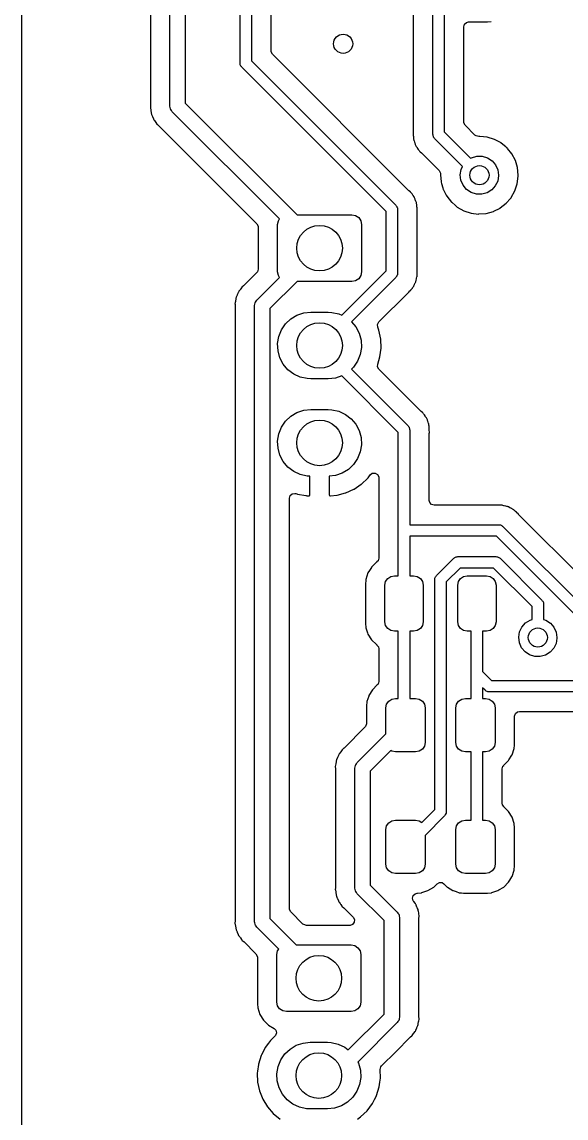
# Model space of a CAD drawing. Extents: x 84 to 124, y -235 to -33.
# Drawn here: x 84.33 to 98.53, y -116.05 to -87.45 of the extents above; entities that cross this region are included whole.
import ezdxf

# ---------------------------------------------------------------- set-up
doc = ezdxf.new("R2010")
doc.units = 0
doc.layers.add('BLACK', color=7, linetype='CONTINUOUS')

msp = doc.modelspace()

# ---------------------------------------------------------------- linework, layer by layer
at = {"layer": 'BLACK', "linetype": 'CONTINUOUS'}
for p, q in [((84.3285, -234.96), (84.3285, -33.0295)), ((87.6835, -71.577), (87.6835, -89.6231)), ((88.192, -89.652), (88.192, -71.5107)), ((88.592, -71.751), (88.592, -89.5692)), ((90.02, -88.529), (90.02, -81.6394)), ((90.32, -81.6416), (90.32, -88.4669)), ((90.8285, -88.204), (90.8285, -82.0912)), ((95.3495, -85.1765), (95.3495, -90.3214)), ((95.0495, -90.3835), (95.0495, -85.2387)), ((94.541, -86.943), (94.541, -90.3015)), ((95.858, -87.5775), (95.878, -87.5094)), ((95.878, -87.5094), (95.9317, -87.4629)), ((95.9317, -87.4629), (95.984, -87.4515)), ((95.984, -87.4515), (96.4754, -87.4515)), ((96.4754, -87.4515), (96.4786, -87.4512)), ((96.4786, -87.4512), (96.4787, -87.4512)), ((96.4787, -87.4512), (96.5743, -87.4412)), ((95.858, -90.0586), (95.858, -87.5775)), ((90.8314, -88.2308), (90.8285, -88.204)), ((90.8654, -88.2931), (90.8314, -88.2308)), ((94.4195, -91.8472), (90.8654, -88.2931)), ((90.0251, -88.5481), (90.02, -88.529)), ((90.0251, -88.5678), (90.0251, -88.5481)), ((90.035, -88.5849), (90.0251, -88.5678)), ((90.0401, -88.604), (90.035, -88.5849)), ((90.0541, -88.618), (90.0401, -88.604)), ((90.0639, -88.6351), (90.0541, -88.618)), ((93.83, -92.4011), (90.0639, -88.6351)), ((90.32, -88.4669), (94.0861, -92.2329)), ((87.6801, -89.6769), (87.6793, -89.6894)), ((87.6793, -89.6894), (87.6806, -89.6968)), ((87.6832, -89.6317), (87.6801, -89.6769)), ((87.6806, -89.6968), (87.6806, -89.6968)), ((87.6806, -89.6968), (87.6903, -89.7523)), ((87.6835, -89.6231), (87.6832, -89.6317)), ((87.6903, -89.7523), (87.6912, -89.7588)), ((87.6912, -89.7588), (87.6989, -89.8222)), ((88.1994, -89.6846), (88.192, -89.652)), ((88.2031, -89.7178), (88.1994, -89.6846)), ((88.2092, -89.7275), (88.2031, -89.7178)), ((88.2118, -89.7387), (88.2092, -89.7275)), ((88.2326, -89.7649), (88.2118, -89.7387)), ((88.2503, -89.7932), (88.2326, -89.7649)), ((91.0501, -92.5929), (88.2503, -89.7932)), ((88.592, -89.5692), (91.5078, -92.485)), ((87.6989, -89.8222), (87.7016, -89.8293)), ((87.7016, -89.8293), (87.7022, -89.832)), ((87.7022, -89.832), (87.7067, -89.8483)), ((87.7067, -89.8483), (87.7074, -89.8508)), ((87.7074, -89.8508), (87.7088, -89.8583)), ((87.7088, -89.8583), (87.7118, -89.8652)), ((87.7118, -89.8652), (87.7344, -89.9168)), ((87.7344, -89.9168), (87.7369, -89.9229)), ((87.7369, -89.9229), (87.7595, -89.9827)), ((87.7595, -89.9827), (87.7638, -89.9889)), ((87.7638, -89.9889), (87.7651, -89.9913)), ((87.7651, -89.9913), (87.7733, -90.0061)), ((87.7733, -90.0061), (87.7746, -90.0084)), ((87.7746, -90.0084), (87.7777, -90.0153)), ((87.7777, -90.0153), (87.8109, -90.0586)), ((87.8109, -90.0586), (87.8166, -90.066)), ((87.8166, -90.066), (87.8205, -90.0713)), ((87.8205, -90.0713), (87.8523, -90.1177)), ((95.8609, -90.0854), (95.858, -90.0586)), ((95.8949, -90.1477), (95.8609, -90.0854)), ((87.8523, -90.1177), (87.8523, -90.1177)), ((87.8523, -90.1177), (87.8566, -90.124)), ((87.8566, -90.124), (87.8623, -90.129)), ((87.8623, -90.129), (87.8623, -90.129)), ((87.8623, -90.129), (87.9032, -90.1654)), ((87.9032, -90.1654), (87.9084, -90.1704)), ((87.9084, -90.1704), (90.4546, -92.7166)), ((94.5405, -90.3133), (94.5387, -90.3211)), ((94.5387, -90.3211), (94.539, -90.329)), ((94.539, -90.329), (94.541, -90.3919)), ((94.541, -90.3015), (94.5405, -90.3133)), ((95.0546, -90.4026), (95.0495, -90.3835)), ((95.3495, -90.3214), (96.0372, -91.0091)), ((96.1496, -90.4023), (95.8949, -90.1477)), ((94.541, -90.3919), (94.541, -90.3958)), ((94.541, -90.3958), (94.541, -90.425)), ((94.541, -90.425), (94.5416, -90.4294)), ((94.5416, -90.4294), (94.5425, -90.4412)), ((94.5425, -90.4412), (94.544, -90.4874)), ((94.544, -90.4874), (94.5462, -90.495)), ((94.5462, -90.495), (94.5462, -90.495)), ((94.5462, -90.495), (94.5499, -90.5079)), ((94.5499, -90.5079), (94.554, -90.5273)), ((94.554, -90.5273), (94.5566, -90.5486)), ((94.5566, -90.5486), (94.5596, -90.5559)), ((94.5596, -90.5559), (94.5596, -90.556)), ((94.5596, -90.556), (94.5736, -90.5915)), ((94.5736, -90.5915), (94.5775, -90.6028)), ((94.5775, -90.6028), (94.5904, -90.6471)), ((94.5904, -90.6471), (94.6013, -90.6656)), ((94.6013, -90.6656), (94.61, -90.6833)), ((95.0546, -90.4223), (95.0546, -90.4026)), ((95.0645, -90.4394), (95.0546, -90.4223)), ((95.0696, -90.4585), (95.0645, -90.4394)), ((95.0836, -90.4725), (95.0696, -90.4585)), ((95.0935, -90.4896), (95.0836, -90.4725)), ((95.8261, -91.2223), (95.0935, -90.4896)), ((96.1805, -90.425), (96.1496, -90.4023)), ((96.2501, -90.4387), (96.1805, -90.425)), ((96.2731, -90.4366), (96.2501, -90.4387)), ((96.2792, -90.4373), (96.2731, -90.4366)), ((96.4636, -90.4567), (96.2792, -90.4373)), ((96.2792, -90.4373), (96.2792, -90.4373)), ((96.4698, -90.4573), (96.4636, -90.4567)), ((96.4636, -90.4567), (96.4636, -90.4567)), ((96.6587, -90.5158), (96.4698, -90.4573)), ((96.8327, -90.6099), (96.6587, -90.5158)), ((96.8374, -90.6138), (96.8327, -90.6099)), ((96.9533, -90.7097), (96.8374, -90.6138)), ((96.8374, -90.6138), (96.8374, -90.6138)), ((94.61, -90.6833), (94.6179, -90.7033)), ((94.6179, -90.7033), (94.6388, -90.732)), ((94.6388, -90.732), (94.645, -90.7406)), ((94.645, -90.7406), (94.6516, -90.7506)), ((94.6516, -90.7506), (94.671, -90.7835)), ((94.671, -90.7835), (94.671, -90.7835)), ((94.671, -90.7835), (94.6751, -90.7903)), ((94.6751, -90.7903), (94.6902, -90.8055)), ((94.6902, -90.8055), (94.7031, -90.8205)), ((94.7031, -90.8205), (94.7157, -90.8379)), ((94.7157, -90.8379), (94.7513, -90.8673)), ((94.7513, -90.8673), (94.7601, -90.8753)), ((94.7601, -90.8753), (95.2167, -91.3319)), ((96.0618, -90.9936), (96.1981, -90.9546)), ((96.1981, -90.9546), (96.3399, -90.9555)), ((96.3399, -90.9555), (96.4757, -90.9961)), ((96.9851, -90.7359), (96.9533, -90.7097)), ((96.989, -90.7407), (96.9851, -90.7359)), ((96.997, -90.7506), (96.989, -90.7407)), ((96.989, -90.7407), (96.989, -90.7407)), ((97.1101, -90.8892), (96.997, -90.7506)), ((97.2029, -91.0638), (97.1101, -90.8892)), ((95.7878, -91.3038), (95.8261, -91.2223)), ((96.0372, -91.0091), (96.0618, -90.9936)), ((96.4757, -90.9961), (96.5947, -91.0732)), ((96.5947, -91.0732), (96.6872, -91.1806)), ((96.6872, -91.1806), (96.7459, -91.3097)), ((97.2601, -91.2532), (97.2029, -91.0638)), ((95.2167, -91.3319), (95.2507, -91.3943)), ((95.2507, -91.3943), (95.2522, -91.4235)), ((95.2522, -91.4235), (95.2535, -91.4236)), ((95.2534, -91.4297), (95.2527, -91.4359)), ((95.2527, -91.4359), (95.2532, -91.442)), ((95.2532, -91.442), (95.2686, -91.6249)), ((95.2535, -91.4236), (95.2534, -91.4297)), ((95.766, -91.4439), (95.7878, -91.3038)), ((95.7844, -91.5845), (95.766, -91.4439)), ((96.7659, -91.4622), (96.7423, -91.602)), ((96.7459, -91.3097), (96.766, -91.45)), ((96.766, -91.45), (96.7659, -91.4622)), ((97.2542, -91.6745), (97.279, -91.4783)), ((97.2794, -91.45), (97.2601, -91.2532)), ((97.279, -91.4783), (97.2794, -91.45)), ((95.2686, -91.6249), (95.2693, -91.6329)), ((95.2693, -91.6329), (95.2794, -91.6684)), ((95.2794, -91.6684), (95.3125, -91.7836)), ((95.3125, -91.7836), (95.3238, -91.823)), ((95.8415, -91.7142), (95.7844, -91.5845)), ((95.9327, -91.8227), (95.8415, -91.7142)), ((96.6805, -91.7296), (96.5854, -91.8347)), ((96.7423, -91.602), (96.6805, -91.7296)), ((97.1918, -91.8622), (97.2542, -91.6745)), ((94.4282, -91.8552), (94.4195, -91.8472)), ((94.4638, -91.8846), (94.4282, -91.8552)), ((94.4685, -91.8911), (94.4638, -91.8846)), ((94.4764, -91.902), (94.4685, -91.8911)), ((94.4893, -91.917), (94.4764, -91.902)), ((94.5045, -91.9322), (94.4893, -91.917)), ((94.5085, -91.939), (94.5045, -91.9322)), ((94.528, -91.972), (94.5085, -91.939)), ((94.5085, -91.939), (94.5085, -91.939)), ((94.5345, -91.9819), (94.528, -91.972)), ((94.5616, -92.0192), (94.5345, -91.9819)), ((94.5695, -92.0392), (94.5616, -92.0192)), ((94.5782, -92.0569), (94.5695, -92.0392)), ((94.5891, -92.0754), (94.5782, -92.0569)), ((94.602, -92.1198), (94.5891, -92.0754)), ((95.3238, -91.823), (95.3266, -91.8285)), ((95.3266, -91.8285), (95.4007, -91.9727)), ((95.4007, -91.9727), (95.4142, -91.999)), ((95.4142, -91.999), (95.537, -92.154)), ((96.0507, -91.9013), (95.9327, -91.8227)), ((96.1861, -91.9436), (96.0507, -91.9013)), ((96.3278, -91.9462), (96.1861, -91.9436)), ((96.4646, -91.9089), (96.3278, -91.9462)), ((96.5854, -91.8347), (96.4646, -91.9089)), ((96.9648, -92.1839), (97.0744, -92.0569)), ((97.0744, -92.0569), (97.09, -92.0388)), ((97.09, -92.0388), (97.0941, -92.0341)), ((97.09, -92.0388), (97.09, -92.0388)), ((97.0941, -92.0341), (97.1918, -91.8622)), ((94.0861, -92.2329), (94.0959, -92.25)), ((94.0959, -92.25), (94.1099, -92.264)), ((94.1099, -92.264), (94.115, -92.2831)), ((94.115, -92.2831), (94.1249, -92.3002)), ((94.1249, -92.3002), (94.1249, -92.3199)), ((94.1249, -92.3199), (94.13, -92.339)), ((94.13, -92.339), (94.13, -94.01)), ((94.6059, -92.131), (94.602, -92.1198)), ((94.62, -92.1666), (94.6059, -92.131)), ((94.6229, -92.1739), (94.62, -92.1666)), ((94.62, -92.1666), (94.62, -92.1666)), ((94.6239, -92.1818), (94.6229, -92.1739)), ((94.6256, -92.1952), (94.6239, -92.1818)), ((94.6239, -92.1818), (94.6239, -92.1818)), ((94.6296, -92.2146), (94.6256, -92.1952)), ((94.6321, -92.2233), (94.6296, -92.2146)), ((94.6332, -92.2269), (94.6321, -92.2233)), ((94.6356, -92.2352), (94.6332, -92.2269)), ((94.6358, -92.2431), (94.6356, -92.2352)), ((94.637, -92.2813), (94.6358, -92.2431)), ((94.6379, -92.2932), (94.637, -92.2813)), ((94.6385, -92.2976), (94.6379, -92.2932)), ((94.6385, -92.3267), (94.6385, -92.2976)), ((94.6386, -92.3306), (94.6385, -92.3267)), ((94.6387, -92.3355), (94.6386, -92.3306)), ((94.6408, -92.4015), (94.6387, -92.3355)), ((95.537, -92.154), (95.5417, -92.1579)), ((95.5417, -92.1579), (95.5417, -92.1579)), ((95.5417, -92.1579), (95.6418, -92.2431)), ((95.6418, -92.2431), (95.6876, -92.2821)), ((95.6876, -92.2821), (95.8603, -92.3786)), ((95.8603, -92.3786), (96.0484, -92.4397)), ((96.638, -92.392), (96.8035, -92.3084)), ((96.8035, -92.3084), (96.809, -92.3056)), ((96.8035, -92.3084), (96.8035, -92.3084)), ((96.809, -92.3056), (96.9648, -92.1839)), ((91, -92.735), (91.019, -92.6393)), ((91.019, -92.6393), (91.0501, -92.5929)), ((91.5078, -92.485), (92.94, -92.485)), ((92.94, -92.485), (93.0357, -92.504)), ((93.0357, -92.504), (93.1168, -92.5582)), ((93.1168, -92.5582), (93.171, -92.6393)), ((93.171, -92.6393), (93.19, -92.735)), ((93.83, -93.9479), (93.83, -92.4011)), ((94.6385, -92.4211), (94.6391, -92.4092)), ((94.6385, -93.973), (94.6385, -92.4211)), ((94.6391, -92.4092), (94.6408, -92.4015)), ((96.0484, -92.4397), (96.2448, -92.4632)), ((96.2448, -92.4632), (96.2509, -92.4627)), ((96.2509, -92.4627), (96.4358, -92.4485)), ((96.2509, -92.4627), (96.2509, -92.4627)), ((96.4358, -92.4485), (96.442, -92.448)), ((96.4358, -92.4485), (96.4358, -92.4485)), ((96.442, -92.448), (96.6325, -92.3948)), ((96.6325, -92.3948), (96.638, -92.392)), ((96.638, -92.392), (96.638, -92.392)), ((90.4546, -92.7166), (90.4886, -92.7789)), ((90.4886, -92.7789), (90.4915, -92.8057)), ((90.4915, -92.8057), (90.4915, -93.9043)), ((91, -93.975), (91, -92.735)), ((93.19, -92.735), (93.19, -93.975)), ((90.4546, -93.9934), (90.12, -94.3281)), ((90.4715, -93.9725), (90.4546, -93.9934)), ((90.4915, -93.9043), (90.4715, -93.9725)), ((91.019, -94.0707), (91, -93.975)), ((91.0501, -94.1171), (91.019, -94.0707)), ((92.6727, -95.1052), (93.83, -93.9479)), ((93.171, -94.0707), (93.1168, -94.1518)), ((93.19, -93.975), (93.171, -94.0707)), ((94.0959, -94.099), (94.0861, -94.1161)), ((94.1099, -94.085), (94.0959, -94.099)), ((94.115, -94.0659), (94.1099, -94.085)), ((94.1249, -94.0488), (94.115, -94.0659)), ((94.13, -94.01), (94.1249, -94.0291)), ((94.1249, -94.0291), (94.1249, -94.0488)), ((94.627, -94.1379), (94.6365, -94.1009)), ((94.6365, -94.1009), (94.6385, -94.0932)), ((94.6391, -93.9849), (94.6385, -93.973)), ((94.6385, -94.0717), (94.6401, -94.052)), ((94.6385, -94.0932), (94.6385, -94.0717)), ((94.6434, -94.0308), (94.6391, -93.9849)), ((94.6401, -94.052), (94.6422, -94.0387)), ((94.6422, -94.0387), (94.6434, -94.0308)), ((90.0657, -94.3782), (90.0334, -94.4242)), ((90.0701, -94.372), (90.0657, -94.3782)), ((90.1137, -94.3339), (90.0701, -94.372)), ((90.12, -94.3281), (90.1137, -94.3339)), ((90.4591, -94.7081), (91.0501, -94.1171)), ((91.5078, -94.225), (90.8005, -94.9324)), ((92.94, -94.225), (91.5078, -94.225)), ((94.0861, -94.1161), (92.9278, -95.2743)), ((93.0357, -94.206), (92.94, -94.225)), ((93.1168, -94.1518), (93.0357, -94.206)), ((94.5208, -94.3932), (94.5273, -94.3813)), ((94.5273, -94.3813), (94.5382, -94.3648)), ((94.5382, -94.3648), (94.5464, -94.3541)), ((94.5464, -94.3541), (94.5513, -94.3479)), ((94.5513, -94.3479), (94.5573, -94.3339)), ((94.5573, -94.3339), (94.5697, -94.3055)), ((94.5697, -94.3055), (94.5749, -94.2948)), ((94.5749, -94.2948), (94.5933, -94.2613)), ((94.5933, -94.2613), (94.5971, -94.2543)), ((94.5933, -94.2613), (94.5933, -94.2613)), ((94.5971, -94.2543), (94.6025, -94.2336)), ((94.6025, -94.2336), (94.6089, -94.2149)), ((94.6089, -94.2149), (94.6174, -94.1952)), ((94.6174, -94.1952), (94.6246, -94.1496)), ((94.6246, -94.1496), (94.627, -94.1379)), ((89.9092, -94.672), (89.9082, -94.6796)), ((89.912, -94.6649), (89.9092, -94.672)), ((89.9126, -94.6624), (89.912, -94.6649)), ((89.9172, -94.6461), (89.9126, -94.6624)), ((89.9181, -94.6436), (89.9172, -94.6461)), ((89.9194, -94.6361), (89.9181, -94.6436)), ((89.9457, -94.5779), (89.9194, -94.6361)), ((89.9483, -94.5718), (89.9457, -94.5779)), ((89.9687, -94.5193), (89.9483, -94.5718)), ((89.9715, -94.5123), (89.9687, -94.5193)), ((89.9687, -94.5193), (89.9687, -94.5193)), ((89.9759, -94.506), (89.9715, -94.5123)), ((89.9771, -94.5037), (89.9759, -94.506)), ((89.9855, -94.489), (89.9771, -94.5037)), ((89.9869, -94.4867), (89.9855, -94.489)), ((89.99, -94.4798), (89.9869, -94.4867)), ((90.0294, -94.4295), (89.99, -94.4798)), ((90.0334, -94.4242), (90.0294, -94.4295)), ((93.6409, -95.2803), (94.3876, -94.5337)), ((94.3876, -94.5337), (94.3964, -94.5257)), ((94.3964, -94.5257), (94.4031, -94.5214)), ((94.3964, -94.5257), (94.3964, -94.5257)), ((94.4031, -94.5214), (94.4197, -94.5037)), ((94.4197, -94.5037), (94.4516, -94.4697)), ((94.4516, -94.4697), (94.4544, -94.4669)), ((94.4544, -94.4669), (94.4749, -94.4463)), ((94.4749, -94.4463), (94.4776, -94.4428)), ((94.4776, -94.4428), (94.4854, -94.4338)), ((94.4854, -94.4338), (94.5115, -94.4059)), ((94.5115, -94.4059), (94.517, -94.4001)), ((94.517, -94.4001), (94.5208, -94.3932)), ((89.8998, -94.7419), (89.8882, -94.8047)), ((89.8882, -94.8047), (89.8886, -94.8123)), ((89.8886, -94.8123), (89.8886, -94.8123)), ((89.8886, -94.8123), (89.8918, -94.8669)), ((89.8918, -94.8669), (89.892, -94.8742)), ((89.892, -94.8742), (89.892, -110.902)), ((89.9009, -94.7354), (89.8998, -94.7419)), ((89.9082, -94.6796), (89.9009, -94.7354)), ((89.9082, -94.6796), (89.9082, -94.6796)), ((90.4005, -94.8492), (90.408, -94.8166)), ((90.4005, -110.93), (90.4005, -94.8492)), ((90.408, -94.8166), (90.4117, -94.7834)), ((90.4117, -94.7834), (90.4178, -94.7737)), ((90.4178, -94.7737), (90.4204, -94.7625)), ((90.4204, -94.7625), (90.4413, -94.7364)), ((90.4413, -94.7364), (90.4591, -94.7081)), ((90.8005, -94.9324), (90.8005, -110.848)), ((91.2075, -95.3311), (91.344, -95.202)), ((91.344, -95.202), (91.5051, -95.1052)), ((91.5051, -95.1052), (91.6832, -95.0453)), ((91.6832, -95.0453), (91.87, -95.025)), ((91.87, -95.025), (92.32, -95.025)), ((92.32, -95.025), (92.417, -95.0304)), ((92.417, -95.0304), (92.6004, -95.0714)), ((92.6004, -95.0714), (92.6727, -95.1052)), ((91.032, -95.661), (91.1018, -95.4866)), ((91.1018, -95.4866), (91.2075, -95.3311)), ((92.9278, -95.2743), (93.0413, -95.4085)), ((93.0413, -95.4085), (93.1289, -95.5747)), ((93.6064, -95.345), (93.6409, -95.2803)), ((93.6128, -95.4157), (93.6064, -95.345)), ((93.6451, -95.4974), (93.6128, -95.4157)), ((93.6932, -95.7264), (93.6451, -95.4974)), ((91.0014, -95.8464), (91.032, -95.661)), ((93.1289, -95.5747), (93.1788, -95.7559)), ((93.1788, -95.7559), (93.1886, -95.9436)), ((93.7019, -95.9602), (93.6932, -95.7264)), ((91.0112, -96.0341), (91.0014, -95.8464)), ((91.0611, -96.2153), (91.0112, -96.0341)), ((93.1886, -95.9436), (93.158, -96.129)), ((93.6712, -96.1921), (93.7019, -95.9602)), ((91.1487, -96.3815), (91.0611, -96.2153)), ((91.27, -96.525), (91.1487, -96.3815)), ((93.0882, -96.3034), (92.9825, -96.4589)), ((93.158, -96.129), (93.0882, -96.3034)), ((93.6086, -96.449), (93.6113, -96.3849)), ((93.6113, -96.3849), (93.6712, -96.1921)), ((91.4193, -96.6392), (91.27, -96.525)), ((91.5896, -96.7186), (91.4193, -96.6392)), ((92.9825, -96.4589), (92.9252, -96.5131)), ((92.9252, -96.5131), (94.4061, -97.9939)), ((93.6426, -96.5113), (93.6086, -96.449)), ((94.7395, -97.6082), (93.6426, -96.5113)), ((91.773, -96.7596), (91.5896, -96.7186)), ((91.87, -96.765), (91.773, -96.7596)), ((92.32, -96.765), (91.87, -96.765)), ((92.5068, -96.7447), (92.32, -96.765)), ((92.6757, -96.6879), (92.5068, -96.7447)), ((94.15, -98.1621), (92.6757, -96.6879)), ((91.2075, -97.8711), (91.344, -97.742)), ((91.344, -97.742), (91.5051, -97.6452)), ((91.5051, -97.6452), (91.6832, -97.5853)), ((91.6832, -97.5853), (91.87, -97.565)), ((91.87, -97.565), (92.32, -97.565)), ((92.32, -97.565), (92.417, -97.5704)), ((92.417, -97.5704), (92.6004, -97.6114)), ((92.6004, -97.6114), (92.7707, -97.6908)), ((92.7707, -97.6908), (92.92, -97.805)), ((92.92, -97.805), (93.0413, -97.9485)), ((94.7482, -97.6162), (94.7395, -97.6082)), ((94.7838, -97.6456), (94.7482, -97.6162)), ((94.7885, -97.6521), (94.7838, -97.6456)), ((94.7964, -97.663), (94.7885, -97.6521)), ((94.8093, -97.678), (94.7964, -97.663)), ((94.8245, -97.6932), (94.8093, -97.678)), ((94.8285, -97.7), (94.8245, -97.6932)), ((94.848, -97.733), (94.8285, -97.7)), ((94.8285, -97.7), (94.8285, -97.7)), ((94.8545, -97.7429), (94.848, -97.733)), ((94.8816, -97.7802), (94.8545, -97.7429)), ((94.8895, -97.8002), (94.8816, -97.7802)), ((94.8982, -97.8179), (94.8895, -97.8002)), ((94.9091, -97.8364), (94.8982, -97.8179)), ((91.032, -98.201), (91.1018, -98.0266)), ((91.1018, -98.0266), (91.2075, -97.8711)), ((93.0413, -97.9485), (93.1289, -98.1147)), ((94.4061, -97.9939), (94.4159, -98.011)), ((94.4159, -98.011), (94.4299, -98.025)), ((94.4299, -98.025), (94.435, -98.0441)), ((94.435, -98.0441), (94.4449, -98.0612)), ((94.4449, -98.0612), (94.4449, -98.0809)), ((94.4449, -98.0809), (94.45, -98.1)), ((94.45, -98.1), (94.45, -100.571)), ((94.922, -97.8808), (94.9091, -97.8364)), ((94.9259, -97.892), (94.922, -97.8808)), ((94.94, -97.9276), (94.9259, -97.892)), ((94.9429, -97.9349), (94.94, -97.9276)), ((94.94, -97.9276), (94.94, -97.9276)), ((94.9439, -97.9428), (94.9429, -97.9349)), ((94.9456, -97.9562), (94.9439, -97.9428)), ((94.9439, -97.9428), (94.9439, -97.9428)), ((94.9496, -97.9756), (94.9456, -97.9562)), ((94.9556, -97.9962), (94.9496, -97.9756)), ((94.9558, -98.0041), (94.9556, -97.9962)), ((94.957, -98.0423), (94.9558, -98.0041)), ((94.9579, -98.0542), (94.957, -98.0423)), ((94.9585, -98.0586), (94.9579, -98.0542)), ((94.9585, -98.0877), (94.9585, -98.0586)), ((94.9586, -98.0916), (94.9585, -98.0877)), ((94.9608, -98.1625), (94.9586, -98.0916)), ((91.0014, -98.3864), (91.032, -98.201)), ((91.0112, -98.5741), (91.0014, -98.3864)), ((93.1289, -98.1147), (93.1788, -98.2959)), ((93.1788, -98.2959), (93.1886, -98.4836)), ((94.15, -101.901), (94.15, -98.1621)), ((94.9585, -98.1821), (94.9591, -98.1702)), ((94.9585, -99.9365), (94.9585, -98.1821)), ((94.9591, -98.1702), (94.9608, -98.1625)), ((91.0611, -98.7553), (91.0112, -98.5741)), ((93.158, -98.669), (93.0882, -98.8434)), ((93.1886, -98.4836), (93.158, -98.669)), ((91.1487, -98.9215), (91.0611, -98.7553)), ((91.27, -99.065), (91.1487, -98.9215)), ((93.0882, -98.8434), (92.9825, -98.9989)), ((91.4193, -99.1792), (91.27, -99.065)), ((91.5896, -99.2586), (91.4193, -99.1792)), ((92.6849, -99.2248), (92.5068, -99.2847)), ((92.846, -99.128), (92.6849, -99.2248)), ((92.9825, -98.9989), (92.846, -99.128)), ((93.4144, -99.2726), (93.4711, -99.2299)), ((93.4711, -99.2299), (93.5419, -99.2246)), ((93.5419, -99.2246), (93.6043, -99.2585)), ((91.773, -99.2996), (91.5896, -99.2586)), ((91.841, -99.3034), (91.773, -99.2996)), ((91.841, -99.7995), (91.841, -99.3034)), ((92.5068, -99.2847), (92.349, -99.3019)), ((92.349, -99.3019), (92.349, -99.7949)), ((92.997, -99.6404), (93.1822, -99.5158)), ((93.1822, -99.5158), (93.1904, -99.5091)), ((93.1904, -99.5091), (93.3519, -99.3551)), ((93.3519, -99.3551), (93.359, -99.3471)), ((93.359, -99.3471), (93.4144, -99.2726)), ((93.6043, -99.2585), (93.6385, -99.3207)), ((93.6385, -99.3207), (93.6415, -99.3478)), ((93.6415, -99.3478), (93.6415, -100.647)), ((91.309, -99.8771), (91.329, -99.809)), ((91.329, -99.809), (91.3826, -99.7625)), ((91.3826, -99.7625), (91.4529, -99.7524)), ((91.4529, -99.7524), (91.478, -99.7587)), ((91.478, -99.7587), (91.5047, -99.7684)), ((91.5047, -99.7684), (91.515, -99.7712)), ((91.515, -99.7712), (91.7358, -99.8111)), ((91.7358, -99.8111), (91.744, -99.812)), ((91.744, -99.812), (91.7629, -99.8129)), ((91.7629, -99.8129), (91.7658, -99.813)), ((91.7658, -99.813), (91.8229, -99.813)), ((91.8229, -99.813), (91.8381, -99.8085)), ((91.8381, -99.8085), (91.8393, -99.8071)), ((91.8393, -99.8071), (91.841, -99.7995)), ((92.349, -99.7949), (92.3535, -99.8101)), ((92.3535, -99.8101), (92.3549, -99.8113)), ((92.3549, -99.8113), (92.3625, -99.813)), ((92.3625, -99.813), (92.3761, -99.813)), ((92.3761, -99.813), (92.3814, -99.8128)), ((92.3814, -99.8128), (92.5477, -99.7987)), ((92.5477, -99.7987), (92.5582, -99.7969)), ((92.5582, -99.7969), (92.7742, -99.7408)), ((92.7742, -99.7408), (92.7842, -99.7373)), ((92.7842, -99.7373), (92.9877, -99.6456)), ((92.9877, -99.6456), (92.997, -99.6404)), ((91.309, -110.585), (91.309, -99.8771)), ((94.9699, -99.9888), (94.9585, -99.9365)), ((95.0164, -100.042), (94.9699, -99.9888)), ((95.0845, -100.062), (95.0164, -100.042)), ((96.737, -100.062), (95.0845, -100.062)), ((96.7489, -100.062), (96.737, -100.062)), ((96.7948, -100.058), (96.7489, -100.062)), ((96.8027, -100.059), (96.7948, -100.058)), ((96.816, -100.061), (96.8027, -100.059)), ((96.8357, -100.062), (96.816, -100.061)), ((96.8572, -100.062), (96.8357, -100.062)), ((96.8739, -100.067), (96.8572, -100.062)), ((96.9019, -100.074), (96.8739, -100.067)), ((96.9136, -100.076), (96.9019, -100.074)), ((96.9592, -100.084), (96.9136, -100.076)), ((96.9789, -100.092), (96.9592, -100.084)), ((96.9976, -100.099), (96.9789, -100.092)), ((97.0183, -100.104), (96.9976, -100.099)), ((97.0253, -100.108), (97.0183, -100.104)), ((97.0588, -100.126), (97.0253, -100.108)), ((97.0253, -100.108), (97.0253, -100.108)), ((97.0695, -100.131), (97.0588, -100.126)), ((97.1046, -100.147), (97.0695, -100.131)), ((97.1119, -100.15), (97.1046, -100.147)), ((97.1046, -100.147), (97.1046, -100.147)), ((97.1181, -100.155), (97.1119, -100.15)), ((97.1288, -100.163), (97.1181, -100.155)), ((97.1453, -100.174), (97.1288, -100.163)), ((97.1572, -100.18), (97.1453, -100.174)), ((97.1641, -100.184), (97.1572, -100.18)), ((97.1699, -100.189), (97.1641, -100.184)), ((97.1978, -100.216), (97.1699, -100.189)), ((97.2068, -100.223), (97.1978, -100.216)), ((97.2103, -100.226), (97.2068, -100.223)), ((97.2309, -100.247), (97.2103, -100.226)), ((97.2337, -100.249), (97.2309, -100.247)), ((97.2854, -100.298), (97.2337, -100.249)), ((97.2897, -100.305), (97.2854, -100.298)), ((97.2977, -100.313), (97.2897, -100.305)), ((97.2897, -100.305), (97.2897, -100.305)), ((98.9867, -102.002), (97.2977, -100.313)), ((93.6393, -100.67), (93.6376, -100.679)), ((93.6376, -100.679), (93.6404, -100.724)), ((93.6415, -100.647), (93.6393, -100.67)), ((94.45, -100.571), (96.774, -100.571)), ((96.774, -100.571), (96.7931, -100.576)), ((96.7931, -100.576), (96.8128, -100.576)), ((96.8128, -100.576), (96.8299, -100.586)), ((96.8299, -100.586), (96.849, -100.591)), ((96.849, -100.591), (96.863, -100.605)), ((96.863, -100.605), (96.8801, -100.615)), ((96.8801, -100.615), (99.6301, -103.365)), ((93.6404, -100.724), (93.6413, -100.738)), ((93.6413, -100.738), (93.6415, -100.746)), ((93.6415, -100.746), (93.6415, -101.442)), ((96.7119, -100.871), (94.45, -100.871)), ((94.45, -100.871), (94.45, -101.901)), ((99.4619, -103.621), (96.7119, -100.871)), ((93.6215, -101.51), (93.5871, -101.543)), ((93.6415, -101.442), (93.6215, -101.51)), ((95.1439, -101.897), (95.5956, -101.445)), ((95.5956, -101.445), (95.6127, -101.436)), ((95.6127, -101.436), (95.6267, -101.422)), ((95.6267, -101.422), (95.6457, -101.416)), ((95.6457, -101.416), (95.6628, -101.407)), ((95.6628, -101.407), (95.6826, -101.407)), ((95.6826, -101.407), (95.7017, -101.401)), ((95.7017, -101.401), (96.6983, -101.401)), ((96.6983, -101.401), (96.7174, -101.407)), ((96.7174, -101.407), (96.7372, -101.407)), ((96.7372, -101.407), (96.7543, -101.416)), ((96.7543, -101.416), (96.7733, -101.422)), ((96.7733, -101.422), (96.7873, -101.436)), ((96.7873, -101.436), (96.8044, -101.445)), ((96.8044, -101.445), (97.8961, -102.537)), ((93.3967, -101.765), (93.3579, -101.828)), ((93.4469, -101.684), (93.3967, -101.765)), ((93.4507, -101.678), (93.4469, -101.684)), ((93.4469, -101.684), (93.4469, -101.684)), ((93.5757, -101.553), (93.4507, -101.678)), ((93.5819, -101.549), (93.5757, -101.553)), ((93.5876, -101.544), (93.5819, -101.549)), ((93.5871, -101.543), (93.5876, -101.544)), ((95.7638, -101.701), (95.4, -102.065)), ((96.6362, -101.701), (95.7638, -101.701)), ((97.64, -102.705), (96.6362, -101.701)), ((93.2986, -102.031), (93.2915, -102.101)), ((93.2915, -102.101), (93.2915, -103.151)), ((93.3015, -102.003), (93.2986, -102.031)), ((93.3022, -101.996), (93.3015, -102.003)), ((93.3015, -102.003), (93.3015, -102.003)), ((93.3579, -101.828), (93.3022, -101.996)), ((93.8, -102.151), (93.819, -102.055)), ((93.819, -102.055), (93.8732, -101.974)), ((93.8732, -101.974), (93.9543, -101.92)), ((93.9543, -101.92), (94.05, -101.901)), ((94.05, -101.901), (94.15, -101.901)), ((94.45, -101.901), (94.55, -101.901)), ((94.55, -101.901), (94.6457, -101.92)), ((94.6457, -101.92), (94.7268, -101.974)), ((94.7268, -101.974), (94.781, -102.055)), ((94.781, -102.055), (94.8, -102.151)), ((95.1, -102.003), (95.1051, -101.984)), ((95.1, -108.001), (95.1, -102.003)), ((95.1051, -101.964), (95.115, -101.947)), ((95.1051, -101.984), (95.1051, -101.964)), ((95.115, -101.947), (95.1201, -101.928)), ((95.1201, -101.928), (95.1341, -101.914)), ((95.1341, -101.914), (95.1439, -101.897)), ((95.4, -102.065), (95.4, -108.063)), ((95.7, -102.151), (95.719, -102.055)), ((95.719, -102.055), (95.7732, -101.974)), ((95.7732, -101.974), (95.8543, -101.92)), ((95.8543, -101.92), (95.95, -101.901)), ((95.95, -101.901), (96.45, -101.901)), ((96.45, -101.901), (96.5457, -101.92)), ((96.5457, -101.92), (96.6268, -101.974)), ((96.6268, -101.974), (96.681, -102.055)), ((96.681, -102.055), (96.7, -102.151)), ((93.8, -103.101), (93.8, -102.151)), ((94.8, -102.151), (94.8, -103.101)), ((95.7, -103.101), (95.7, -102.151)), ((96.7, -102.151), (96.7, -103.101)), ((97.8961, -102.537), (97.9059, -102.554)), ((97.9059, -102.554), (97.9199, -102.568)), ((97.9199, -102.568), (97.925, -102.587)), ((97.925, -102.587), (97.9349, -102.604)), ((97.9349, -102.604), (97.9349, -102.624)), ((97.9349, -102.624), (97.94, -102.643)), ((97.94, -102.643), (97.94, -103.043)), ((97.64, -103.043), (97.64, -102.705)), ((93.2915, -103.151), (93.3025, -103.257)), ((93.819, -103.197), (93.8, -103.101)), ((93.8732, -103.278), (93.819, -103.197)), ((94.781, -103.197), (94.7268, -103.278)), ((94.8, -103.101), (94.781, -103.197)), ((95.719, -103.197), (95.7, -103.101)), ((95.7732, -103.278), (95.719, -103.197)), ((96.681, -103.197), (96.6268, -103.278)), ((96.7, -103.101), (96.681, -103.197)), ((97.3118, -103.369), (97.3721, -103.24)), ((97.3721, -103.24), (97.4659, -103.134)), ((97.4659, -103.134), (97.5858, -103.059)), ((97.5858, -103.059), (97.64, -103.043)), ((97.94, -103.043), (97.9997, -103.061)), ((97.9997, -103.061), (98.1187, -103.138)), ((98.1187, -103.138), (98.2112, -103.246)), ((98.2112, -103.246), (98.2699, -103.375)), ((93.3025, -103.257), (93.3047, -103.264)), ((93.3047, -103.264), (93.3047, -103.264)), ((93.3047, -103.264), (93.3487, -103.396)), ((93.3487, -103.396), (93.3584, -103.425)), ((93.3584, -103.425), (93.4515, -103.575)), ((93.9543, -103.332), (93.8732, -103.278)), ((94.05, -103.351), (93.9543, -103.332)), ((94.15, -103.351), (94.05, -103.351)), ((94.15, -105.101), (94.15, -103.351)), ((94.55, -103.351), (94.45, -103.351)), ((94.45, -103.351), (94.45, -105.101)), ((94.6457, -103.332), (94.55, -103.351)), ((94.7268, -103.278), (94.6457, -103.332)), ((95.8543, -103.332), (95.7732, -103.278)), ((95.95, -103.351), (95.8543, -103.332)), ((96.05, -103.351), (95.95, -103.351)), ((96.05, -105.101), (96.05, -103.351)), ((96.45, -103.351), (96.35, -103.351)), ((96.35, -103.351), (96.35, -104.403)), ((96.5457, -103.332), (96.45, -103.351)), ((96.6268, -103.278), (96.5457, -103.332)), ((97.29, -103.509), (97.3118, -103.369)), ((97.3084, -103.649), (97.29, -103.509)), ((98.2899, -103.527), (98.2663, -103.667)), ((98.2699, -103.375), (98.29, -103.515)), ((98.29, -103.515), (98.2899, -103.527)), ((93.4515, -103.575), (93.5767, -103.7)), ((93.5767, -103.7), (93.5829, -103.704)), ((93.5829, -103.704), (93.5887, -103.709)), ((93.5887, -103.709), (93.5876, -103.71)), ((93.5876, -103.71), (93.6291, -103.756)), ((93.6291, -103.756), (93.6415, -103.811)), ((93.6415, -103.811), (93.6415, -104.66)), ((97.3655, -103.779), (97.3084, -103.649)), ((97.4567, -103.888), (97.3655, -103.779)), ((98.2045, -103.795), (98.1094, -103.9)), ((98.2663, -103.667), (98.2045, -103.795)), ((97.5747, -103.966), (97.4567, -103.888)), ((97.7101, -104.009), (97.5747, -103.966)), ((97.8518, -104.011), (97.7101, -104.009)), ((97.9886, -103.974), (97.8518, -104.011)), ((98.1094, -103.9), (97.9886, -103.974)), ((93.6415, -104.66), (93.6215, -104.728)), ((96.35, -104.403), (96.5821, -104.635)), ((96.5821, -104.635), (99.69, -104.635)), ((93.4757, -104.878), (93.3829, -105.028)), ((93.6007, -104.753), (93.4757, -104.878)), ((93.6215, -104.728), (93.6001, -104.752)), ((93.6001, -104.752), (93.6007, -104.753)), ((96.4139, -104.891), (96.35, -104.827)), ((96.35, -104.827), (96.35, -105.101)), ((96.431, -104.901), (96.4139, -104.891)), ((96.445, -104.915), (96.431, -104.901)), ((96.4641, -104.92), (96.445, -104.915)), ((96.4812, -104.93), (96.4641, -104.92)), ((96.5009, -104.93), (96.4812, -104.93)), ((96.52, -104.935), (96.5009, -104.93)), ((99.69, -104.935), (96.52, -104.935)), ((93.3272, -105.196), (93.3165, -105.301)), ((93.3308, -105.185), (93.3272, -105.196)), ((93.3782, -105.042), (93.3308, -105.185)), ((93.3829, -105.028), (93.3782, -105.042)), ((93.825, -105.351), (93.844, -105.255)), ((93.844, -105.255), (93.8982, -105.174)), ((93.8982, -105.174), (93.9793, -105.12)), ((93.9793, -105.12), (94.075, -105.101)), ((94.075, -105.101), (94.15, -105.101)), ((94.45, -105.101), (94.6, -105.101)), ((94.6, -105.101), (94.6957, -105.12)), ((94.6957, -105.12), (94.7768, -105.174)), ((94.7768, -105.174), (94.831, -105.255)), ((94.831, -105.255), (94.85, -105.351)), ((95.65, -105.351), (95.669, -105.255)), ((95.669, -105.255), (95.7232, -105.174)), ((95.7232, -105.174), (95.8043, -105.12)), ((95.8043, -105.12), (95.9, -105.101)), ((95.9, -105.101), (96.05, -105.101)), ((96.35, -105.101), (96.425, -105.101)), ((96.425, -105.101), (96.5207, -105.12)), ((96.5207, -105.12), (96.6018, -105.174)), ((96.6018, -105.174), (96.656, -105.255)), ((96.656, -105.255), (96.675, -105.351)), ((93.3165, -105.301), (93.3165, -105.768)), ((93.825, -106.031), (93.825, -105.351)), ((94.85, -105.351), (94.85, -106.251)), ((95.65, -106.251), (95.65, -105.351)), ((96.675, -105.351), (96.675, -106.251)), ((97.1835, -105.569), (97.2035, -105.501)), ((97.2035, -105.501), (97.2572, -105.455)), ((97.2572, -105.455), (97.3095, -105.444)), ((97.3095, -105.444), (99.1276, -105.444)), ((93.3165, -105.768), (93.2965, -105.836)), ((97.1835, -106.301), (97.1835, -105.569)), ((93.2796, -105.857), (92.7375, -106.399)), ((93.0766, -106.779), (93.825, -106.031)), ((93.2965, -105.836), (93.2796, -105.857)), ((92.7375, -106.399), (92.7312, -106.405)), ((94.831, -106.347), (94.7768, -106.428)), ((94.85, -106.251), (94.831, -106.347)), ((95.669, -106.347), (95.65, -106.251)), ((95.7232, -106.428), (95.669, -106.347)), ((96.656, -106.347), (96.6018, -106.428)), ((96.675, -106.251), (96.656, -106.347)), ((97.1728, -106.406), (97.1815, -106.321)), ((97.1815, -106.321), (97.1835, -106.301)), ((92.5632, -106.649), (92.537, -106.707)), ((92.5658, -106.643), (92.5632, -106.649)), ((92.5862, -106.59), (92.5658, -106.643)), ((92.589, -106.583), (92.5862, -106.59)), ((92.5862, -106.59), (92.5862, -106.59)), ((92.5934, -106.577), (92.589, -106.583)), ((92.5946, -106.575), (92.5934, -106.577)), ((92.603, -106.56), (92.5946, -106.575)), ((92.6044, -106.558), (92.603, -106.56)), ((92.6075, -106.551), (92.6044, -106.558)), ((92.6469, -106.501), (92.6075, -106.551)), ((92.6509, -106.495), (92.6469, -106.501)), ((92.6649, -106.475), (92.6509, -106.495)), ((92.6876, -106.443), (92.6649, -106.475)), ((92.7312, -106.405), (92.6876, -106.443)), ((93.9554, -106.466), (93.418, -107.003)), ((93.9793, -106.482), (93.9554, -106.466)), ((94.075, -106.501), (93.9793, -106.482)), ((94.6, -106.501), (94.075, -106.501)), ((94.6957, -106.482), (94.6, -106.501)), ((94.7768, -106.428), (94.6957, -106.482)), ((95.8043, -106.482), (95.7232, -106.428)), ((95.9, -106.501), (95.8043, -106.482)), ((96.05, -106.501), (95.9, -106.501)), ((96.05, -108.276), (96.05, -106.501)), ((96.425, -106.501), (96.35, -106.501)), ((96.35, -106.501), (96.35, -108.276)), ((96.5207, -106.482), (96.425, -106.501)), ((96.6018, -106.428), (96.5207, -106.482)), ((97.0349, -106.707), (97.1133, -106.58)), ((97.1133, -106.58), (97.1171, -106.574)), ((97.1133, -106.58), (97.1133, -106.58)), ((97.1171, -106.574), (97.1728, -106.406)), ((92.5173, -106.813), (92.5057, -106.876)), ((92.5057, -106.876), (92.5061, -106.883)), ((92.5061, -106.883), (92.5061, -106.883)), ((92.5061, -106.883), (92.5093, -106.938)), ((92.5093, -106.938), (92.5095, -106.945)), ((92.5095, -106.945), (92.5095, -110.028)), ((92.5184, -106.806), (92.5173, -106.813)), ((92.5257, -106.751), (92.5184, -106.806)), ((92.5267, -106.743), (92.5257, -106.751)), ((92.5257, -106.751), (92.5257, -106.751)), ((92.5295, -106.736), (92.5267, -106.743)), ((92.5301, -106.733), (92.5295, -106.736)), ((92.5348, -106.717), (92.5301, -106.733)), ((92.5356, -106.715), (92.5348, -106.717)), ((92.537, -106.707), (92.5356, -106.715)), ((93.018, -106.92), (93.0255, -106.888)), ((93.018, -110.057), (93.018, -106.92)), ((93.0255, -106.888), (93.0292, -106.854)), ((93.0292, -106.854), (93.0354, -106.845)), ((93.0354, -106.845), (93.0379, -106.833)), ((93.0379, -106.833), (93.0588, -106.807)), ((93.0588, -106.807), (93.0766, -106.779)), ((96.8585, -106.942), (96.8785, -106.874)), ((96.8585, -107.835), (96.8585, -106.942)), ((96.8785, -106.874), (96.8999, -106.85)), ((96.8993, -106.849), (97.0191, -106.729)), ((96.8999, -106.85), (96.8993, -106.849)), ((97.0191, -106.729), (97.0243, -106.724)), ((97.0243, -106.724), (97.0349, -106.707)), ((93.418, -107.003), (93.418, -109.974)), ((94.762, -108.339), (95.1, -108.001)), ((95.3949, -108.102), (95.385, -108.119)), ((95.4, -108.063), (95.3949, -108.083)), ((95.3949, -108.083), (95.3949, -108.102)), ((96.8653, -107.876), (96.8585, -107.835)), ((96.8999, -107.925), (96.8653, -107.876)), ((96.8983, -107.927), (96.8999, -107.925)), ((97.0235, -108.052), (96.8983, -107.927)), ((97.1165, -108.202), (97.0235, -108.052)), ((93.844, -108.43), (93.8982, -108.349)), ((93.8982, -108.349), (93.9793, -108.295)), ((93.9793, -108.295), (94.075, -108.276)), ((94.075, -108.276), (94.6, -108.276)), ((94.6, -108.276), (94.6957, -108.295)), ((94.6957, -108.295), (94.762, -108.339)), ((95.3561, -108.17), (94.85, -108.676)), ((95.3659, -108.152), (95.3561, -108.17)), ((95.3799, -108.138), (95.3659, -108.152)), ((95.385, -108.119), (95.3799, -108.138)), ((95.669, -108.43), (95.7232, -108.349)), ((95.7232, -108.349), (95.8043, -108.295)), ((95.8043, -108.295), (95.9, -108.276)), ((95.9, -108.276), (96.05, -108.276)), ((96.35, -108.276), (96.425, -108.276)), ((96.425, -108.276), (96.5207, -108.295)), ((96.5207, -108.295), (96.6018, -108.349)), ((96.6018, -108.349), (96.656, -108.43)), ((97.1725, -108.37), (97.1165, -108.202)), ((97.1835, -108.476), (97.1725, -108.37)), ((93.825, -108.526), (93.844, -108.43)), ((93.825, -109.426), (93.825, -108.526)), ((94.85, -108.676), (94.85, -109.426)), ((95.65, -108.526), (95.669, -108.43)), ((95.65, -109.426), (95.65, -108.526)), ((96.656, -108.43), (96.675, -108.526)), ((96.675, -108.526), (96.675, -109.426)), ((97.1835, -109.476), (97.1835, -108.476)), ((93.844, -109.522), (93.825, -109.426)), ((93.8982, -109.603), (93.844, -109.522)), ((94.831, -109.522), (94.7768, -109.603)), ((94.85, -109.426), (94.831, -109.522)), ((95.669, -109.522), (95.65, -109.426)), ((95.7232, -109.603), (95.669, -109.522)), ((96.656, -109.522), (96.6018, -109.603)), ((96.675, -109.426), (96.656, -109.522)), ((97.174, -109.569), (97.1832, -109.48)), ((97.1832, -109.48), (97.1835, -109.476)), ((93.9793, -109.657), (93.8982, -109.603)), ((94.075, -109.676), (93.9793, -109.657)), ((94.6, -109.676), (94.075, -109.676)), ((94.6957, -109.657), (94.6, -109.676)), ((94.7768, -109.603), (94.6957, -109.657)), ((95.8043, -109.657), (95.7232, -109.603)), ((95.9, -109.676), (95.8043, -109.657)), ((96.425, -109.676), (95.9, -109.676)), ((96.5207, -109.657), (96.425, -109.676)), ((96.6018, -109.603), (96.5207, -109.657)), ((97.0562, -109.848), (97.1133, -109.755)), ((97.1133, -109.755), (97.1171, -109.749)), ((97.1133, -109.755), (97.1133, -109.755)), ((97.1171, -109.749), (97.1728, -109.581)), ((97.1728, -109.581), (97.174, -109.569)), ((92.5092, -110.037), (92.5053, -110.095)), ((92.5053, -110.095), (92.5066, -110.102)), ((92.5066, -110.102), (92.5066, -110.102)), ((92.5066, -110.102), (92.5163, -110.158)), ((92.5095, -110.028), (92.5092, -110.037)), ((93.0254, -110.09), (93.018, -110.057)), ((93.0291, -110.123), (93.0254, -110.09)), ((93.418, -109.974), (94.1217, -110.678)), ((94.8948, -110.127), (94.9239, -110.118)), ((94.9239, -110.118), (95.0743, -110.024)), ((95.0743, -110.024), (95.1608, -109.938)), ((95.1608, -109.938), (95.2231, -109.904)), ((95.2231, -109.904), (95.2939, -109.909)), ((95.2939, -109.909), (95.339, -109.938)), ((95.339, -109.938), (95.4267, -110.025)), ((95.4267, -110.025), (95.4329, -110.029)), ((95.4329, -110.029), (95.4329, -110.029)), ((95.4329, -110.029), (95.5701, -110.114)), ((95.5701, -110.114), (95.5773, -110.118)), ((95.5773, -110.118), (95.657, -110.145)), ((96.7198, -110.127), (96.7489, -110.118)), ((96.7489, -110.118), (96.7759, -110.101)), ((96.7759, -110.101), (96.8993, -110.024)), ((96.8993, -110.024), (97.0243, -109.899)), ((97.0243, -109.899), (97.0562, -109.848)), ((92.5163, -110.158), (92.5172, -110.164)), ((92.5172, -110.164), (92.5249, -110.228)), ((92.5249, -110.228), (92.5276, -110.235)), ((92.5276, -110.235), (92.5282, -110.237)), ((92.5282, -110.237), (92.5327, -110.254)), ((92.5327, -110.254), (92.5335, -110.256)), ((92.5335, -110.256), (92.5348, -110.264)), ((92.5348, -110.264), (92.5571, -110.314)), ((92.5571, -110.314), (92.5604, -110.322)), ((92.5604, -110.322), (92.5629, -110.328)), ((92.5629, -110.328), (92.5855, -110.388)), ((92.5855, -110.388), (92.5898, -110.394)), ((92.5898, -110.394), (92.5911, -110.397)), ((92.5911, -110.397), (92.5993, -110.411)), ((93.0352, -110.133), (93.0291, -110.123)), ((93.0378, -110.144), (93.0352, -110.133)), ((93.0586, -110.17), (93.0378, -110.144)), ((93.0763, -110.198), (93.0586, -110.17)), ((93.78, -110.902), (93.0763, -110.198)), ((94.517, -110.314), (94.5349, -110.246)), ((94.5391, -110.382), (94.517, -110.314)), ((94.5349, -110.246), (94.5871, -110.198)), ((94.5516, -110.4), (94.5391, -110.382)), ((94.5554, -110.405), (94.5516, -110.4)), ((94.5897, -110.45), (94.5554, -110.405)), ((94.5871, -110.198), (94.643, -110.184)), ((94.643, -110.184), (94.6504, -110.184)), ((94.6504, -110.184), (94.6536, -110.184)), ((94.6536, -110.184), (94.7493, -110.174)), ((94.6536, -110.184), (94.6536, -110.184)), ((94.7493, -110.174), (94.7493, -110.174)), ((94.7493, -110.174), (94.7562, -110.174)), ((94.7562, -110.174), (94.7627, -110.171)), ((94.7627, -110.171), (94.8948, -110.127)), ((94.7627, -110.171), (94.7627, -110.171)), ((95.657, -110.145), (95.7386, -110.172)), ((95.7386, -110.172), (95.7386, -110.172)), ((95.7386, -110.172), (95.7451, -110.174)), ((95.7451, -110.174), (95.752, -110.174)), ((95.752, -110.174), (95.752, -110.174)), ((95.752, -110.174), (95.795, -110.179)), ((95.795, -110.179), (95.8496, -110.184)), ((95.8496, -110.184), (96.4754, -110.184)), ((96.4754, -110.184), (96.4786, -110.184)), ((96.4786, -110.184), (96.4787, -110.184)), ((96.4787, -110.184), (96.5743, -110.174)), ((96.5743, -110.174), (96.5743, -110.174)), ((96.5743, -110.174), (96.5812, -110.174)), ((96.5812, -110.174), (96.5877, -110.171)), ((96.5877, -110.171), (96.7198, -110.127)), ((96.5877, -110.171), (96.5877, -110.171)), ((91.3119, -110.612), (91.309, -110.585)), ((91.3459, -110.674), (91.3119, -110.612)), ((91.6616, -110.99), (91.3459, -110.674)), ((92.5993, -110.411), (92.6006, -110.414)), ((92.6006, -110.414), (92.6037, -110.421)), ((92.6037, -110.421), (92.6308, -110.456)), ((92.6308, -110.456), (92.6426, -110.471)), ((92.6426, -110.471), (92.6465, -110.477)), ((92.6465, -110.477), (92.6783, -110.523)), ((92.6783, -110.523), (92.6783, -110.523)), ((92.6783, -110.523), (92.6826, -110.529)), ((92.6826, -110.529), (92.6883, -110.534)), ((92.6883, -110.534), (92.6883, -110.534)), ((92.6883, -110.534), (92.7292, -110.571)), ((92.7292, -110.571), (92.7344, -110.576)), ((92.7344, -110.576), (92.9702, -110.811)), ((94.1217, -110.678), (94.1394, -110.706)), ((94.5943, -110.456), (94.5897, -110.45)), ((94.5897, -110.45), (94.5897, -110.45)), ((94.5974, -110.463), (94.5943, -110.456)), ((94.5987, -110.465), (94.5974, -110.463)), ((94.6069, -110.48), (94.5987, -110.465)), ((94.6082, -110.482), (94.6069, -110.48)), ((94.6125, -110.489), (94.6082, -110.482)), ((94.6152, -110.496), (94.6125, -110.489)), ((94.6351, -110.548), (94.6152, -110.496)), ((94.6152, -110.496), (94.6152, -110.496)), ((94.6376, -110.554), (94.6351, -110.548)), ((94.6509, -110.585), (94.6376, -110.554)), ((94.6632, -110.613), (94.6509, -110.585)), ((94.6645, -110.62), (94.6632, -110.613)), ((94.6653, -110.623), (94.6645, -110.62)), ((94.6698, -110.639), (94.6653, -110.623)), ((94.6704, -110.642), (94.6698, -110.639)), ((94.6731, -110.649), (94.6704, -110.642)), ((94.6808, -110.712), (94.6731, -110.649)), ((89.8917, -110.91), (89.8878, -110.968)), ((89.8878, -110.968), (89.895, -111.009)), ((89.892, -110.902), (89.8917, -110.91)), ((90.4079, -110.963), (90.4005, -110.93)), ((90.4116, -110.996), (90.4079, -110.963)), ((90.8005, -110.848), (91.4878, -111.535)), ((92.9991, -110.945), (92.9566, -111.001)), ((92.9702, -110.811), (93.0042, -110.874)), ((93.0042, -110.874), (92.9991, -110.945)), ((93.78, -113.338), (93.78, -110.902)), ((94.1394, -110.706), (94.1602, -110.733)), ((94.1602, -110.733), (94.1628, -110.744)), ((94.1628, -110.744), (94.1689, -110.754)), ((94.1689, -110.754), (94.1726, -110.787)), ((94.1726, -110.787), (94.18, -110.819)), ((94.18, -110.819), (94.18, -113.421)), ((94.6817, -110.719), (94.6808, -110.712)), ((94.6927, -110.782), (94.6817, -110.719)), ((94.6885, -110.848), (94.6888, -110.84)), ((94.6885, -113.396), (94.6885, -110.848)), ((94.6888, -110.84), (94.6922, -110.79)), ((94.6922, -110.789), (94.6927, -110.782)), ((94.6922, -110.79), (94.6922, -110.789)), ((89.895, -111.009), (89.8987, -111.031)), ((89.8987, -111.031), (89.8997, -111.037)), ((89.8997, -111.037), (89.9074, -111.101)), ((89.9074, -111.101), (89.9101, -111.108)), ((89.9101, -111.108), (89.9107, -111.11)), ((89.9107, -111.11), (89.9152, -111.127)), ((89.9152, -111.127), (89.9159, -111.129)), ((89.9159, -111.129), (89.9172, -111.137)), ((89.9172, -111.137), (89.9203, -111.144)), ((89.9203, -111.144), (89.9429, -111.195)), ((89.9429, -111.195), (89.9454, -111.201)), ((89.9454, -111.201), (89.968, -111.261)), ((89.968, -111.261), (89.9723, -111.267)), ((90.4177, -111.006), (90.4116, -110.996)), ((90.4203, -111.017), (90.4177, -111.006)), ((90.4411, -111.043), (90.4203, -111.017)), ((90.4588, -111.072), (90.4411, -111.043)), ((91.0301, -111.643), (90.4588, -111.072)), ((91.6825, -111.006), (91.6616, -110.99)), ((91.7507, -111.026), (91.6825, -111.006)), ((92.8811, -111.026), (91.7507, -111.026)), ((92.8901, -111.026), (92.8811, -111.026)), ((92.9566, -111.001), (92.8901, -111.026)), ((89.9723, -111.267), (89.9735, -111.27)), ((89.9735, -111.27), (89.9818, -111.285)), ((89.9818, -111.285), (89.9831, -111.287)), ((89.9831, -111.287), (89.9862, -111.294)), ((89.9862, -111.294), (90.0118, -111.327)), ((90.0118, -111.327), (90.0251, -111.344)), ((90.0251, -111.344), (90.0289, -111.35)), ((90.0289, -111.35), (90.0608, -111.396)), ((90.0608, -111.396), (90.0608, -111.396)), ((90.0608, -111.396), (90.0651, -111.402)), ((90.0651, -111.402), (90.0708, -111.408)), ((90.0708, -111.408), (90.0708, -111.408)), ((90.0708, -111.408), (90.1116, -111.444)), ((90.1116, -111.444), (90.1169, -111.449)), ((90.1169, -111.449), (90.4346, -111.767)), ((91.4878, -111.535), (92.92, -111.535)), ((92.92, -111.535), (93.0157, -111.554)), ((90.4346, -111.767), (90.4686, -111.829)), ((90.4686, -111.829), (90.4715, -111.856)), ((90.98, -111.785), (90.999, -111.689)), ((90.98, -113.025), (90.98, -111.785)), ((90.999, -111.689), (91.0301, -111.643)), ((93.0157, -111.554), (93.0968, -111.608)), ((93.0968, -111.608), (93.151, -111.689)), ((93.151, -111.689), (93.17, -111.785)), ((93.17, -111.785), (93.17, -113.025)), ((90.4715, -111.856), (90.4715, -113.075)), ((90.4715, -113.075), (90.4825, -113.181)), ((90.4825, -113.181), (90.5384, -113.349)), ((90.999, -113.121), (90.98, -113.025)), ((91.0532, -113.202), (90.999, -113.121)), ((91.1343, -113.256), (91.0532, -113.202)), ((91.23, -113.275), (91.1343, -113.256)), ((93.0157, -113.256), (92.92, -113.275)), ((93.0968, -113.202), (93.0157, -113.256)), ((93.151, -113.121), (93.0968, -113.202)), ((93.17, -113.025), (93.151, -113.121)), ((90.5384, -113.349), (90.6315, -113.499)), ((90.6315, -113.499), (90.7567, -113.624)), ((92.92, -113.275), (91.23, -113.275)), ((92.8451, -114.273), (93.78, -113.338)), ((94.1392, -113.534), (94.1214, -113.562)), ((94.1601, -113.508), (94.1392, -113.534)), ((94.1626, -113.497), (94.1601, -113.508)), ((94.1688, -113.487), (94.1626, -113.497)), ((94.1725, -113.454), (94.1688, -113.487)), ((94.18, -113.421), (94.1725, -113.454)), ((94.6713, -113.598), (94.6796, -113.535)), ((94.6796, -113.535), (94.6807, -113.529)), ((94.6807, -113.529), (94.6909, -113.473)), ((94.6887, -113.404), (94.6885, -113.396)), ((94.6923, -113.466), (94.6887, -113.404)), ((94.6909, -113.473), (94.6923, -113.466)), ((90.7567, -113.624), (90.7629, -113.628)), ((90.7629, -113.628), (90.7629, -113.628)), ((90.7629, -113.628), (90.9073, -113.717)), ((90.9073, -113.717), (90.9059, -113.719)), ((90.9059, -113.719), (90.9503, -113.758)), ((90.9698, -113.827), (90.9492, -113.895)), ((90.9503, -113.758), (90.9698, -113.827)), ((94.1214, -113.562), (93.0917, -114.592)), ((94.551, -113.841), (94.5905, -113.791)), ((94.5905, -113.791), (94.5936, -113.784)), ((94.5936, -113.784), (94.595, -113.782)), ((94.595, -113.782), (94.6034, -113.767)), ((94.6034, -113.767), (94.6046, -113.764)), ((94.6046, -113.764), (94.609, -113.758)), ((94.609, -113.758), (94.6322, -113.699)), ((94.6322, -113.699), (94.6348, -113.693)), ((94.6348, -113.693), (94.6579, -113.641)), ((94.6579, -113.641), (94.661, -113.634)), ((94.661, -113.634), (94.6624, -113.627)), ((94.6624, -113.627), (94.6632, -113.624)), ((94.6632, -113.624), (94.6679, -113.608)), ((94.6679, -113.608), (94.6685, -113.606)), ((94.6685, -113.606), (94.6713, -113.598)), ((90.7623, -114.097), (90.6742, -114.216)), ((90.8106, -114.033), (90.7623, -114.097)), ((90.8138, -114.028), (90.8106, -114.033)), ((90.8177, -114.025), (90.8138, -114.028)), ((90.9307, -113.917), (90.8177, -114.025)), ((90.8177, -114.025), (90.8177, -114.025)), ((90.9492, -113.895), (90.9307, -113.917)), ((91.4851, -114.155), (91.6632, -114.095)), ((91.6632, -114.095), (91.85, -114.075)), ((91.85, -114.075), (92.3, -114.075)), ((92.3, -114.075), (92.397, -114.08)), ((92.397, -114.08), (92.5804, -114.121)), ((92.5804, -114.121), (92.7507, -114.201)), ((94.0811, -114.322), (94.4605, -113.942)), ((94.4605, -113.942), (94.4668, -113.937)), ((94.4668, -113.937), (94.5047, -113.904)), ((94.5047, -113.904), (94.5104, -113.899)), ((94.5047, -113.904), (94.5047, -113.904)), ((94.5104, -113.899), (94.5471, -113.846)), ((94.5471, -113.846), (94.551, -113.841)), ((90.5792, -114.403), (90.5682, -114.424)), ((90.6718, -114.221), (90.5792, -114.403)), ((90.6742, -114.216), (90.6718, -114.221)), ((90.6718, -114.221), (90.6718, -114.221)), ((91.0818, -114.537), (91.1875, -114.381)), ((91.1875, -114.381), (91.324, -114.252)), ((91.324, -114.252), (91.4851, -114.155)), ((92.7507, -114.201), (92.8451, -114.273)), ((93.7104, -114.693), (94.0811, -114.322)), ((90.4981, -114.653), (90.4752, -114.826)), ((90.4988, -114.648), (90.4981, -114.653)), ((90.4981, -114.653), (90.4981, -114.653)), ((90.5682, -114.424), (90.4988, -114.648)), ((91.012, -114.711), (91.0818, -114.537)), ((93.0917, -114.592), (93.1089, -114.625)), ((93.1089, -114.625), (93.1588, -114.806)), ((93.691, -114.718), (93.7104, -114.693)), ((90.4752, -114.826), (90.4681, -114.88)), ((90.4681, -114.88), (90.4768, -115.114)), ((90.9814, -114.896), (91.012, -114.711)), ((90.9912, -115.084), (90.9814, -114.896)), ((93.1588, -114.806), (93.1686, -114.994)), ((93.6735, -114.786), (93.691, -114.718)), ((93.6819, -115.01), (93.6735, -114.786)), ((90.4768, -115.114), (90.5249, -115.343)), ((91.0411, -115.265), (90.9912, -115.084)), ((91.1287, -115.431), (91.0411, -115.265)), ((93.138, -115.179), (93.0682, -115.353)), ((93.1686, -114.994), (93.138, -115.179)), ((93.5818, -115.465), (93.6512, -115.242)), ((93.6512, -115.242), (93.6682, -115.114)), ((93.6682, -115.114), (93.6812, -115.015)), ((93.6812, -115.015), (93.6819, -115.01)), ((93.6812, -115.015), (93.6812, -115.015)), ((90.5249, -115.343), (90.6108, -115.56)), ((91.25, -115.575), (91.1287, -115.431)), ((92.9625, -115.509), (92.826, -115.638)), ((93.0682, -115.353), (92.9625, -115.509)), ((93.5314, -115.565), (93.5794, -115.47)), ((93.5794, -115.47), (93.5818, -115.465)), ((93.5794, -115.47), (93.5794, -115.47)), ((90.6108, -115.56), (90.7322, -115.76)), ((90.7322, -115.76), (90.8855, -115.937)), ((91.3993, -115.689), (91.25, -115.575)), ((91.5696, -115.769), (91.3993, -115.689)), ((91.753, -115.81), (91.5696, -115.769)), ((91.85, -115.815), (91.753, -115.81)), ((92.3, -115.815), (91.85, -115.815)), ((92.4868, -115.795), (92.3, -115.815)), ((92.6649, -115.735), (92.4868, -115.795)), ((92.826, -115.638), (92.6649, -115.735)), ((93.3362, -115.862), (93.4758, -115.674)), ((93.4758, -115.674), (93.5314, -115.565)), ((90.8855, -115.937), (91.0664, -116.085)), ((93.0811, -116.081), (93.1669, -116.023)), ((93.1669, -116.023), (93.3362, -115.862))]:
    msp.add_line(p, q, dxfattribs=at)
at = {"layer": 'BLACK'}
for centre, radius in [((92.71, -88.021), 0.25), ((96.266, -91.45), 0.25), ((92.095, -93.355), 0.595), ((92.095, -95.895), 0.595), ((92.095, -98.435), 0.595), ((97.79, -103.515), 0.25), ((92.075, -112.405), 0.595), ((92.075, -114.945), 0.595)]:
    msp.add_circle(centre, radius, dxfattribs=at)

doc.saveas('drawing.dxf')
